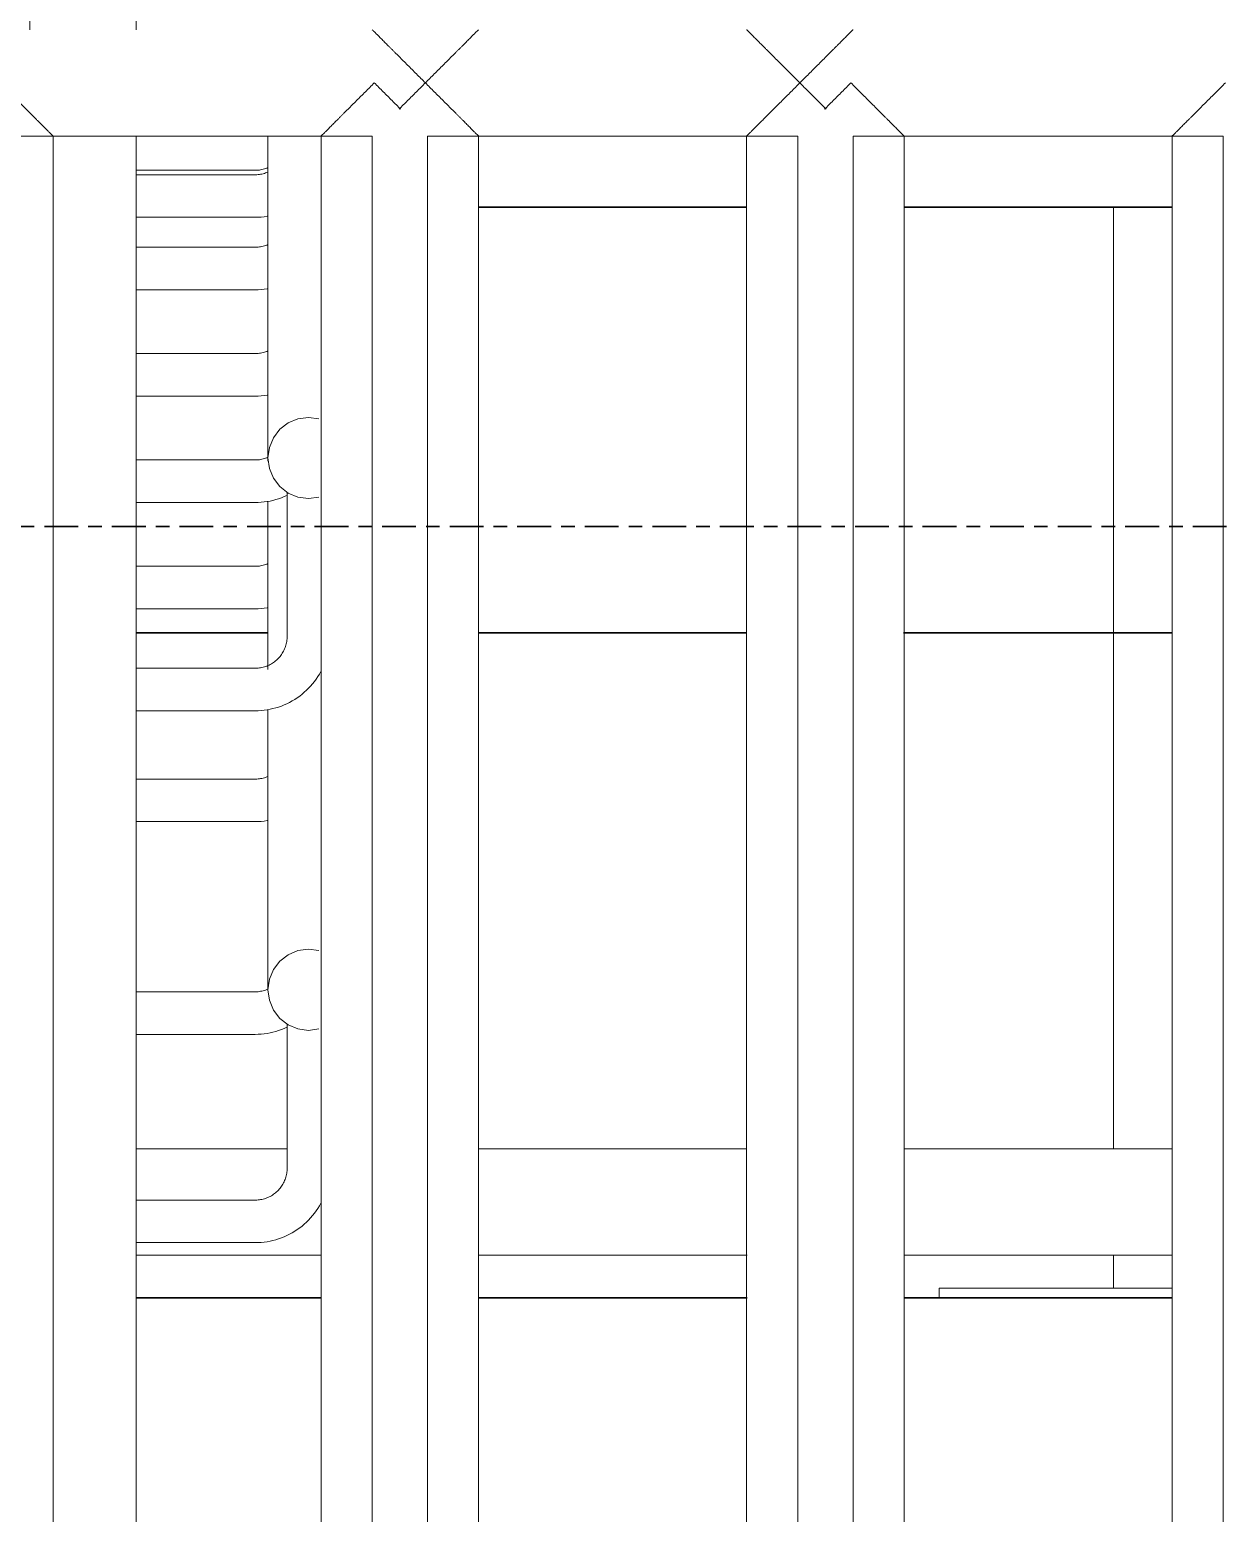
# Model space of a CAD drawing. Header units: millimetres. Extents: x -153298 to 620751, y -313239 to 250031.
# Drawn here: x 78106 to 78667, y -226059 to -225362 of the extents above; entities that cross this region are included whole.
import ezdxf

# ---------------------------------------------------------------- set-up
doc = ezdxf.new("R2010")
doc.units = ezdxf.units.MM
doc.linetypes.add('Centre', pattern=[31.75, 6.35, -4.7625, 15.875, -4.7625])
doc.layers.add('000 - EXISTING_CANOPY_MAIN_COLOR_1', color=7, linetype='Continuous')
for name, color, linetype, lineweight in [('A-FLOR-E', 7, 'Continuous', 35), ('A-FLOR-HRAL', 7, 'Continuous', 25), ('A-FLOR-LEVL', 7, 'Continuous', 35), ('A-FLOR-LEVL-E', 7, 'Continuous', 35), ('A-GENM', 7, 'Continuous', 9), ('A-WALL-PATT', 7, 'Continuous', 35), ('WALL-E', 7, 'Continuous', 35)]:
    doc.layers.add(name, color=color, linetype=linetype, lineweight=lineweight)

# ---------------------------------------------------------------- blocks, each defined once
blk = doc.blocks.new('Ramp - Ramp-6647670-2150-01 ENTRANCE 1 ELEVATION 4')
at = {"layer": '000 - EXISTING_CANOPY_MAIN_COLOR_1', "color": 7}
for p, q in [((10890.19, 101937.4), (10803.05, 101937.4)), ((10890.19, 101937.4), (10803.05, 101937.4)), ((10803.05, 101937.4), (10890.19, 101937.4)), ((11090.19, 101937.4), (10964.02, 101937.4)), ((11090.19, 101937.4), (10964.02, 101937.4)), ((10964.02, 101937.4), (11090.19, 101937.4)), ((11290.19, 101937.4), (11164.02, 101937.4)), ((11180.5, 101937.4), (11164.02, 101937.4)), ((11164.02, 101937.4), (11290.19, 101937.4))]:
    blk.add_line(p, q, dxfattribs=at)
blk = doc.blocks.new('Railing - RL7_Baluster Post-V148-2150-01 ENTRANCE 1 ELEVATION 4')
at = {"layer": '000 - EXISTING_CANOPY_MAIN_COLOR_1', "color": 7, "lineweight": 9}
for p, q in [((10753.05, 102675), (10753.05, 102533.5)), ((10753.05, 102533.5), (10753.05, 102675)), ((10803.05, 102533.5), (10803.05, 102675)), ((10803.05, 102533.5), (10803.05, 102675)), ((10803.05, 101937.4), (10803.05, 102483.5)), ((10803.05, 101937.4), (10803.05, 102483.5)), ((10859.05, 102467.4), (10803.05, 102467.4)), ((10803.05, 102457.4), (10803.05, 102466.06)), ((10803.05, 102466.06), (10803.05, 102457.4)), ((10803.05, 102457.4), (10803.05, 102454.82)), ((10803.05, 102454.82), (10803.05, 102457.4)), ((10803.05, 102454.38), (10803.05, 102448.74)), ((10803.05, 102448.74), (10803.05, 102454.38))]:
    blk.add_line(p, q, dxfattribs=at)
at = {"layer": '000 - EXISTING_CANOPY_MAIN_COLOR_1', "color": 7, "lineweight": 9, "flags": 128}
blk.add_lwpolyline([(10865.04, 102468.65), (10864.48, 102468.42), (10863.92, 102468.22), (10863.35, 102468.03), (10862.77, 102467.87), (10862.19, 102467.74), (10861.6, 102467.62), (10861, 102467.53), (10860.41, 102467.47), (10859.81, 102467.42), (10859.21, 102467.4), (10859.05, 102467.4)], dxfattribs=at)
blk = doc.blocks.new('Railing - RL7_Baluster Post-V149-2150-01 ENTRANCE 1 ELEVATION 4')
at = {"layer": '000 - EXISTING_CANOPY_MAIN_COLOR_1', "color": 7, "lineweight": 9}
for p, q in [((10753.05, 102675), (10753.05, 102533.5)), ((10753.05, 102533.5), (10753.05, 102675)), ((10803.05, 102533.5), (10803.05, 102675)), ((10803.05, 102533.5), (10803.05, 102675)), ((10803.05, 101849.17), (10803.05, 102483.5)), ((10803.05, 101853.33), (10803.05, 102483.5)), ((10859.05, 102381.25), (10803.05, 102381.25)), ((10803.05, 102376.25), (10803.05, 102379.91)), ((10803.05, 102379.91), (10803.05, 102376.25)), ((10803.05, 102371.25), (10803.05, 102376.21)), ((10803.05, 102376.21), (10803.05, 102371.25)), ((10803.05, 102371.25), (10803.05, 102362.59)), ((10803.05, 102362.59), (10803.05, 102371.25)), ((10803.05, 102361.25), (10859.05, 102361.25))]:
    blk.add_line(p, q, dxfattribs=at)
at = {"layer": '000 - EXISTING_CANOPY_MAIN_COLOR_1', "color": 7, "lineweight": 9, "flags": 128}
for points in [[(10865.04, 102382.5), (10864.48, 102382.27), (10863.92, 102382.06), (10863.35, 102381.88), (10862.77, 102381.72), (10862.19, 102381.58), (10861.6, 102381.47), (10861, 102381.38), (10860.41, 102381.31), (10859.81, 102381.27), (10859.21, 102381.25), (10859.05, 102381.25)], [(10859.05, 102361.25), (10860.45, 102361.28), (10861.85, 102361.36), (10863.24, 102361.5), (10864.62, 102361.7)]]:
    blk.add_lwpolyline(points, dxfattribs=at)
blk = doc.blocks.new('Railing - RL7_Baluster Post-V150-2150-01 ENTRANCE 1 ELEVATION 4')
at = {"layer": '000 - EXISTING_CANOPY_MAIN_COLOR_1', "color": 7, "lineweight": 9}
for p, q in [((10753.05, 102675), (10753.05, 102533.5)), ((10753.05, 102533.5), (10753.05, 102675)), ((10803.05, 102533.5), (10803.05, 102675)), ((10803.05, 102533.5), (10803.05, 102675)), ((10803.05, 101756), (10803.05, 102483.5)), ((10803.05, 101756), (10803.05, 102483.5)), ((10859.05, 102281.25), (10803.05, 102281.25)), ((10803.05, 102271.25), (10803.05, 102279.91)), ((10803.05, 102279.91), (10803.05, 102271.25)), ((10803.05, 102271.25), (10803.05, 102262.59)), ((10803.05, 102262.59), (10803.05, 102271.25)), ((10803.05, 102261.25), (10859.05, 102261.25))]:
    blk.add_line(p, q, dxfattribs=at)
at = {"layer": '000 - EXISTING_CANOPY_MAIN_COLOR_1', "color": 7, "lineweight": 9, "flags": 128}
for points in [[(10865.04, 102282.5), (10864.48, 102282.27), (10863.92, 102282.06), (10863.35, 102281.88), (10862.77, 102281.72), (10862.19, 102281.58), (10861.6, 102281.47), (10861, 102281.38), (10860.41, 102281.31), (10859.81, 102281.27), (10859.21, 102281.25), (10859.05, 102281.25)], [(10859.05, 102261.25), (10860.45, 102261.28), (10861.85, 102261.36), (10863.24, 102261.5), (10864.62, 102261.7)]]:
    blk.add_lwpolyline(points, dxfattribs=at)
blk = doc.blocks.new('Railing - RL7_Baluster Post-V151-2150-01 ENTRANCE 1 ELEVATION 4')
at = {"layer": '000 - EXISTING_CANOPY_MAIN_COLOR_1', "color": 7, "lineweight": 9}
for p, q in [((10753.05, 102675), (10753.05, 102533.5)), ((10753.05, 102533.5), (10753.05, 102675)), ((10803.05, 102533.5), (10803.05, 102675)), ((10803.05, 102533.5), (10803.05, 102675)), ((10803.05, 101756), (10803.05, 102483.5)), ((10803.05, 101756), (10803.05, 102483.5)), ((10859.05, 102431.25), (10803.05, 102431.25)), ((10803.05, 102421.25), (10803.05, 102429.91)), ((10803.05, 102429.91), (10803.05, 102421.25)), ((10803.05, 102421.25), (10803.05, 102412.59)), ((10803.05, 102412.59), (10803.05, 102421.25)), ((10803.05, 102411.25), (10859.05, 102411.25)), ((10859.05, 102181.25), (10803.05, 102181.25)), ((10803.05, 102171.25), (10803.05, 102179.91)), ((10803.05, 102179.91), (10803.05, 102171.25)), ((10803.05, 102171.25), (10803.05, 102162.59)), ((10803.05, 102162.59), (10803.05, 102171.25)), ((10803.05, 102161.25), (10859.05, 102161.25))]:
    blk.add_line(p, q, dxfattribs=at)
at = {"layer": '000 - EXISTING_CANOPY_MAIN_COLOR_1', "color": 7, "lineweight": 9, "flags": 128}
for points in [[(10865.04, 102432.5), (10864.48, 102432.27), (10863.92, 102432.06), (10863.35, 102431.88), (10862.77, 102431.72), (10862.19, 102431.58), (10861.6, 102431.47), (10861, 102431.38), (10860.41, 102431.31), (10859.81, 102431.27), (10859.21, 102431.25), (10859.05, 102431.25)], [(10859.05, 102411.25), (10860.45, 102411.28), (10861.85, 102411.36), (10863.24, 102411.5), (10864.62, 102411.7)], [(10865.04, 102182.5), (10864.48, 102182.27), (10863.92, 102182.06), (10863.35, 102181.88), (10862.77, 102181.72), (10862.19, 102181.58), (10861.6, 102181.47), (10861, 102181.38), (10860.41, 102181.31), (10859.81, 102181.27), (10859.21, 102181.25), (10859.05, 102181.25)], [(10859.05, 102161.25), (10860.45, 102161.28), (10861.85, 102161.36), (10863.24, 102161.5), (10864.62, 102161.7)]]:
    blk.add_lwpolyline(points, dxfattribs=at)
blk = doc.blocks.new('Railing - RL7_Baluster Post-V152-2150-01 ENTRANCE 1 ELEVATION 4')
at = {"layer": '000 - EXISTING_CANOPY_MAIN_COLOR_1', "color": 7, "lineweight": 9}
for p, q in [((10753.05, 102601.25), (10753.05, 102533.5)), ((10753.05, 102533.5), (10753.05, 102601.25)), ((10803.05, 102533.5), (10803.05, 102601.25)), ((10803.05, 102533.5), (10803.05, 102601.25)), ((10803.05, 101756), (10803.05, 102483.5)), ((10803.05, 101756), (10803.05, 102483.5)), ((10859.05, 102331.25), (10803.05, 102331.25)), ((10803.05, 102321.25), (10803.05, 102329.91)), ((10803.05, 102329.91), (10803.05, 102321.25)), ((10803.05, 102321.25), (10803.05, 102312.59)), ((10803.05, 102312.59), (10803.05, 102321.25)), ((10803.05, 102311.25), (10859.05, 102311.25)), ((10859.05, 102081.25), (10803.05, 102081.25)), ((10803.05, 102071.25), (10803.05, 102079.91)), ((10803.05, 102079.91), (10803.05, 102071.25)), ((10803.05, 102071.25), (10803.05, 102064.18)), ((10803.05, 102064.18), (10803.05, 102071.25)), ((10803.05, 102061.25), (10859.05, 102061.25))]:
    blk.add_line(p, q, dxfattribs=at)
at = {"layer": '000 - EXISTING_CANOPY_MAIN_COLOR_1', "color": 7, "lineweight": 9, "flags": 128}
for points in [[(10865.04, 102332.5), (10864.48, 102332.27), (10863.92, 102332.06), (10863.35, 102331.88), (10862.77, 102331.72), (10862.19, 102331.58), (10861.6, 102331.47), (10861, 102331.38), (10860.41, 102331.31), (10859.81, 102331.27), (10859.21, 102331.25), (10859.05, 102331.25)], [(10859.05, 102311.25), (10860.45, 102311.28), (10861.85, 102311.36), (10863.24, 102311.5), (10864.62, 102311.7), (10866, 102311.95), (10867.37, 102312.25), (10868.72, 102312.61), (10870.06, 102313.03), (10871.38, 102313.49), (10872.68, 102314.01), (10873.96, 102314.58)], [(10865.04, 102082.5), (10864.48, 102082.27), (10863.92, 102082.06), (10863.35, 102081.88), (10862.77, 102081.72), (10862.19, 102081.58), (10861.6, 102081.47), (10861, 102081.38), (10860.41, 102081.31), (10859.81, 102081.27), (10859.21, 102081.25), (10859.05, 102081.25)], [(10859.05, 102061.25), (10860.45, 102061.28), (10861.85, 102061.36), (10863.24, 102061.5), (10864.62, 102061.7), (10866, 102061.95), (10867.37, 102062.25), (10868.72, 102062.61), (10870.06, 102063.03), (10871.38, 102063.49), (10872.68, 102064.01), (10873.96, 102064.58)]]:
    blk.add_lwpolyline(points, dxfattribs=at)
blk = doc.blocks.new('Railing - RL7_Baluster Post-V156-2150-01 ENTRANCE 1 ELEVATION 4')
at = {"layer": '000 - EXISTING_CANOPY_MAIN_COLOR_1', "color": 7, "lineweight": 9}
for p, q in [((10753.05, 102675), (10753.05, 102533.5)), ((10753.05, 102533.5), (10753.05, 102675)), ((10803.05, 102533.5), (10803.05, 102675)), ((10803.05, 102533.5), (10803.05, 102675)), ((10803.05, 101937.4), (10803.05, 102483.5)), ((10803.05, 101937.4), (10803.05, 102483.5)), ((10803.05, 102457.4), (10803.05, 102466.06)), ((10803.05, 102466.06), (10803.05, 102457.4)), ((10803.05, 102457.4), (10803.05, 102454.82)), ((10803.05, 102454.82), (10803.05, 102457.4)), ((10803.05, 102454.38), (10803.05, 102448.74)), ((10803.05, 102448.74), (10803.05, 102454.38))]:
    blk.add_line(p, q, dxfattribs=at)
at = {"layer": '000 - EXISTING_CANOPY_MAIN_COLOR_1', "color": 7, "lineweight": 9, "flags": 128}
blk.add_lwpolyline([(10865.04, 102468.65), (10864.48, 102468.42), (10863.92, 102468.22), (10863.35, 102468.03), (10862.77, 102467.87), (10862.19, 102467.74), (10861.6, 102467.62), (10861, 102467.53), (10860.41, 102467.47), (10859.81, 102467.42), (10859.21, 102467.4), (10859.05, 102467.4)], dxfattribs=at)
blk = doc.blocks.new('Railing - RL7_Baluster Post-17914660-2150-01 ENTRANCE 1 ELEVATION 4')
at = {"layer": 'A-FLOR-HRAL', "color": 7, "lineweight": 9}
for p, q in [((10753.05, 102675), (10753.05, 102533.5)), ((10753.05, 102533.5), (10753.05, 102675)), ((10803.05, 102533.5), (10803.05, 102675)), ((10803.05, 102533.5), (10803.05, 102675)), ((10803.05, 101933.24), (10803.05, 102483.5)), ((10803.05, 101937.4), (10803.05, 102483.5)), ((10859.05, 102465.32), (10803.05, 102465.32)), ((10803.05, 102455.32), (10803.05, 102463.98)), ((10803.05, 102463.98), (10803.05, 102455.32)), ((10803.05, 102454.38), (10803.05, 102446.66)), ((10803.05, 102446.66), (10803.05, 102454.38)), ((10803.05, 102445.32), (10859.05, 102445.32))]:
    blk.add_line(p, q, dxfattribs=at)
at = {"layer": 'A-FLOR-HRAL', "color": 7, "lineweight": 9, "flags": 128}
for points in [[(10865.04, 102466.57), (10864.48, 102466.34), (10863.92, 102466.13), (10863.35, 102465.95), (10862.77, 102465.79), (10862.19, 102465.65), (10861.6, 102465.54), (10861, 102465.45), (10860.41, 102465.38), (10859.81, 102465.34), (10859.21, 102465.32), (10859.05, 102465.32)], [(10859.05, 102445.32), (10860.45, 102445.35), (10861.85, 102445.43), (10863.24, 102445.57), (10864.62, 102445.77)]]:
    blk.add_lwpolyline(points, dxfattribs=at)
blk = doc.blocks.new('Railing - RL7_Baluster Post-V158-2150-01 ENTRANCE 1 ELEVATION 4')
at = {"layer": '000 - EXISTING_CANOPY_MAIN_COLOR_1', "color": 7, "lineweight": 9}
for p, q in [((10803.05, 101756), (10803.05, 102483.5)), ((10803.05, 101756), (10803.05, 102483.5)), ((10874.05, 102316.06), (10874.05, 102248.33)), ((10859.05, 102233.33), (10803.05, 102233.33)), ((10803.05, 102223.33), (10803.05, 102231.99)), ((10803.05, 102231.99), (10803.05, 102223.33)), ((10803.05, 102223.33), (10803.05, 102220.75)), ((10803.05, 102220.75), (10803.05, 102223.33)), ((10803.05, 102219.82), (10803.05, 102214.67)), ((10803.05, 102214.67), (10803.05, 102219.82)), ((10803.05, 102213.33), (10859.05, 102213.33)), ((10874.05, 102066.06), (10874.05, 101998.33)), ((10859.05, 101983.33), (10803.05, 101983.33)), ((10803.05, 101973.33), (10803.05, 101981.99)), ((10803.05, 101981.99), (10803.05, 101973.33)), ((10803.05, 101973.33), (10803.05, 101964.67)), ((10803.05, 101964.67), (10803.05, 101973.33)), ((10803.05, 101963.33), (10859.05, 101963.33))]:
    blk.add_line(p, q, dxfattribs=at)
at = {"layer": '000 - EXISTING_CANOPY_MAIN_COLOR_1', "color": 7, "lineweight": 9, "flags": 128}
for points in [[(10874.05, 102248.33), (10874.04, 102247.73), (10874, 102247.13), (10873.94, 102246.54), (10873.86, 102245.94), (10873.75, 102245.35), (10873.62, 102244.77), (10873.46, 102244.19), (10873.29, 102243.61), (10873.09, 102243.05), (10872.86, 102242.49), (10872.62, 102241.94), (10872.35, 102241.41), (10872.07, 102240.88), (10871.76, 102240.37), (10871.43, 102239.86), (10871.08, 102239.38), (10870.71, 102238.9), (10870.33, 102238.44), (10869.92, 102238), (10869.5, 102237.57), (10869.06, 102237.16), (10868.61, 102236.77), (10868.14, 102236.4), (10867.65, 102236.05), (10867.15, 102235.71), (10866.64, 102235.4), (10866.12, 102235.1), (10865.58, 102234.83), (10865.04, 102234.58), (10864.48, 102234.35), (10863.92, 102234.15), (10863.35, 102233.96), (10862.77, 102233.8), (10862.19, 102233.67), (10861.6, 102233.55), (10861, 102233.46), (10860.41, 102233.4), (10859.81, 102233.35), (10859.21, 102233.33), (10859.05, 102233.33)], [(10859.05, 102213.33), (10860.45, 102213.36), (10861.85, 102213.45), (10863.24, 102213.59), (10864.62, 102213.78), (10866, 102214.03), (10867.37, 102214.34), (10868.72, 102214.7), (10870.06, 102215.11), (10871.38, 102215.58), (10872.68, 102216.1), (10873.96, 102216.67), (10875.21, 102217.29), (10876.44, 102217.96), (10877.64, 102218.68), (10878.81, 102219.45), (10879.95, 102220.26), (10881.06, 102221.12), (10882.13, 102222.02), (10883.16, 102222.96), (10884.16, 102223.95), (10885.11, 102224.97), (10886.02, 102226.03), (10886.89, 102227.13), (10887.72, 102228.26), (10888.5, 102229.42), (10889.23, 102230.62), (10889.92, 102231.84)], [(10874.05, 101998.33), (10874.04, 101997.73), (10874, 101997.13), (10873.94, 101996.54), (10873.86, 101995.94), (10873.75, 101995.35), (10873.62, 101994.77), (10873.46, 101994.19), (10873.29, 101993.61), (10873.09, 101993.05), (10872.86, 101992.49), (10872.62, 101991.94), (10872.35, 101991.41), (10872.07, 101990.88), (10871.76, 101990.37), (10871.43, 101989.86), (10871.08, 101989.38), (10870.71, 101988.9), (10870.33, 101988.44), (10869.92, 101988), (10869.5, 101987.57), (10869.06, 101987.16), (10868.61, 101986.77), (10868.14, 101986.4), (10867.65, 101986.05), (10867.15, 101985.71), (10866.64, 101985.4), (10866.12, 101985.1), (10865.58, 101984.83), (10865.04, 101984.58), (10864.48, 101984.35), (10863.92, 101984.15), (10863.35, 101983.96), (10862.77, 101983.8), (10862.19, 101983.67), (10861.6, 101983.55), (10861, 101983.46), (10860.41, 101983.4), (10859.81, 101983.35), (10859.21, 101983.33), (10859.05, 101983.33)], [(10859.05, 101963.33), (10860.45, 101963.36), (10861.85, 101963.45), (10863.24, 101963.59), (10864.62, 101963.78), (10866, 101964.03), (10867.37, 101964.34), (10868.72, 101964.7), (10870.06, 101965.11), (10871.38, 101965.58), (10872.68, 101966.1), (10873.96, 101966.67), (10875.21, 101967.29), (10876.44, 101967.96), (10877.64, 101968.68), (10878.81, 101969.45), (10879.95, 101970.26), (10881.06, 101971.12), (10882.13, 101972.02), (10883.16, 101972.96), (10884.16, 101973.95), (10885.11, 101974.97), (10886.02, 101976.03), (10886.89, 101977.13), (10887.72, 101978.26), (10888.5, 101979.42), (10889.23, 101980.62), (10889.92, 101981.84)]]:
    blk.add_lwpolyline(points, dxfattribs=at)
blk = doc.blocks.new('Railing - Railing-6648742-2150-01 ENTRANCE 1 ELEVATION 4')
at = {"layer": 'A-FLOR-HRAL', "color": 7, "lineweight": 9}
for p, q in [((10865.05, 102483.62), (10865.05, 102332.18)), ((10865.05, 102483.62), (10865.05, 102430.61)), ((10865.05, 102411.88), (10865.05, 102330.61)), ((10865.7, 102337.12), (10865.05, 102332.18)), ((10865.05, 102311.88), (10865.05, 102232.7)), ((10865.05, 102213.96), (10865.05, 102082.18)), ((10803.05, 101957.4), (10803.05, 102007.4)), ((10803.05, 102007.4), (10803.05, 101756)), ((10803.05, 101957.4), (10803.05, 102007.4)), ((10803.05, 102007.4), (10874.05, 102007.4)), ((10874.05, 102007.4), (10803.05, 102007.4)), ((10964.02, 102007.4), (11090.02, 102007.4)), ((11090.02, 102007.4), (10964.02, 102007.4)), ((11164.02, 102007.4), (11290.02, 102007.4)), ((11290.02, 102007.4), (11164.02, 102007.4)), ((10803.05, 101756), (10803.05, 101957.4)), ((10803.05, 101957.4), (10890.21, 101957.4)), ((10803.05, 101957.4), (10890.21, 101957.4)), ((10964.02, 101957.4), (11090.21, 101957.4)), ((10964.02, 101957.4), (11090.21, 101957.4)), ((11164.02, 101957.4), (11290.21, 101957.4)), ((11164.02, 101957.4), (11290.21, 101957.4))]:
    blk.add_line(p, q, dxfattribs=at)
at = {"layer": 'A-FLOR-HRAL', "color": 7, "lineweight": 9, "flags": 128}
for points in [[(10888.97, 102350.6), (10884.05, 102351.25), (10879.13, 102350.6), (10874.55, 102348.7), (10870.61, 102345.67), (10867.59, 102341.72), (10865.7, 102337.12)], [(10865.05, 102332.18), (10865.7, 102327.25), (10867.59, 102322.65), (10870.61, 102318.7), (10874.55, 102315.67), (10879.13, 102313.77), (10884.05, 102313.12), (10888.97, 102313.77)], [(10888.97, 102100.6), (10884.05, 102101.25), (10879.13, 102100.6), (10874.55, 102098.7), (10870.61, 102095.67), (10867.59, 102091.72), (10865.7, 102087.12), (10865.05, 102082.18)], [(10865.05, 102082.18), (10865.7, 102077.25), (10867.59, 102072.65), (10870.61, 102068.7), (10874.55, 102065.67), (10879.13, 102063.77), (10884.05, 102063.12), (10888.97, 102063.77)]]:
    blk.add_lwpolyline(points, dxfattribs=at)
at = {"color": 7}
for name in ['Railing - RL7_Baluster Post-V148-2150-01 ENTRANCE 1 ELEVATION 4', 'Railing - RL7_Baluster Post-V156-2150-01 ENTRANCE 1 ELEVATION 4', 'Railing - RL7_Baluster Post-17914660-2150-01 ENTRANCE 1 ELEVATION 4', 'Railing - RL7_Baluster Post-V149-2150-01 ENTRANCE 1 ELEVATION 4', 'Railing - RL7_Baluster Post-V150-2150-01 ENTRANCE 1 ELEVATION 4', 'Railing - RL7_Baluster Post-V151-2150-01 ENTRANCE 1 ELEVATION 4', 'Railing - RL7_Baluster Post-V152-2150-01 ENTRANCE 1 ELEVATION 4', 'Railing - RL7_Baluster Post-V158-2150-01 ENTRANCE 1 ELEVATION 4']:
    blk.add_blockref(name, (0, 0), dxfattribs=at)
blk = doc.blocks.new('Top Rail Type - Top Rail_Internal_-6648773-2150-01 ENTRANCE 1 ELEVATION 4')
at = {"layer": 'A-FLOR-HRAL', "color": 7, "lineweight": 9}
for p, q in [((10753.05, 102675), (10753.05, 102533.5)), ((10803.05, 102675), (10803.05, 102533.5)), ((10753.05, 102551.25), (10753.05, 102533.5)), ((10803.05, 102533.5), (10803.05, 102551.25))]:
    blk.add_line(p, q, dxfattribs=at)
blk = doc.blocks.new('DPA_GM_Tactile Tile Line Base - Decision Tactile-V191-2150-01 ENTRANCE 1 ELEVATION 4')
at = {"layer": 'A-GENM', "color": 7}
for p, q in [((11180.5, 101942), (11290.2, 101942)), ((11290.2, 101942), (11180.5, 101942)), ((11180.5, 101942), (11180.5, 101937.4)), ((11180.5, 101937.4), (11180.5, 101942))]:
    blk.add_line(p, q, dxfattribs=at)
blk = doc.blocks.new('Railing - 2800 _L_-V328-2150-01 ENTRANCE 1 ELEVATION 4')
at = {"layer": '000 - EXISTING_CANOPY_MAIN_COLOR_1', "color": 7, "lineweight": 9}
for p, q in [((10764.02, 102483.5), (10914.02, 102483.5)), ((10764.02, 101756), (10764.02, 102483.5)), ((10914.02, 102483.5), (10914.02, 101756)), ((10964.02, 102483.5), (11114.02, 102483.5)), ((10964.02, 101756), (10964.02, 102483.5)), ((11114.02, 102483.5), (11114.02, 101756)), ((11164.02, 102483.5), (11314.02, 102483.5)), ((11164.02, 101756), (11164.02, 102483.5)), ((11314.02, 102483.5), (11314.02, 101756))]:
    blk.add_line(p, q, dxfattribs=at)
for points, knots in [([(10939.02, 102508.5), (10937.61, 102509.9), (10934.81, 102512.72), (10931.35, 102516.17), (10928.64, 102518.88), (10926.66, 102520.86), (10925.05, 102522.47), (10923.8, 102523.72), (10922.88, 102524.64), (10921.99, 102525.53), (10921.12, 102526.4), (10920.27, 102527.24), (10919.47, 102528.05), (10918.7, 102528.83), (10917.96, 102529.56), (10917.27, 102530.24), (10916.64, 102530.88), (10916.07, 102531.46), (10915.36, 102532.16), (10914.66, 102532.85), (10914.17, 102533.38), (10914.03, 102533.5), (10914.02, 102533.5)], [0, 0, 0, 0, 0.125, 0.25, 0.3125, 0.375, 0.4375, 0.46875, 0.5, 0.53125, 0.5625, 0.59375, 0.625, 0.65625, 0.6875, 0.71875, 0.75, 0.78125, 0.8125, 0.875, 0.9375, 1, 1, 1, 1]), ([(10964.02, 102533.5), (10964.01, 102533.5), (10963.88, 102533.38), (10963.38, 102532.85), (10962.68, 102532.16), (10961.97, 102531.46), (10961.4, 102530.88), (10960.77, 102530.24), (10960.08, 102529.56), (10959.34, 102528.83), (10958.57, 102528.05), (10957.77, 102527.24), (10956.93, 102526.4), (10956.05, 102525.53), (10955.16, 102524.64), (10954.25, 102523.72), (10952.99, 102522.47), (10951.38, 102520.86), (10949.4, 102518.88), (10946.69, 102516.17), (10943.23, 102512.72), (10940.43, 102509.9), (10939.02, 102508.5)], [0, 0, 0, 0, 0.0625, 0.125, 0.1875, 0.21875, 0.25, 0.28125, 0.3125, 0.34375, 0.375, 0.40625, 0.4375, 0.46875, 0.5, 0.53125, 0.5625, 0.625, 0.6875, 0.75, 0.875, 1, 1, 1, 1]), ([(10739.02, 102508.5), (10740.43, 102507.1), (10743.23, 102504.28), (10746.69, 102500.83), (10749.4, 102498.12), (10751.38, 102496.14), (10752.99, 102494.53), (10754.25, 102493.28), (10755.16, 102492.36), (10756.05, 102491.47), (10756.93, 102490.6), (10757.77, 102489.76), (10758.57, 102488.95), (10759.34, 102488.17), (10760.08, 102487.44), (10760.77, 102486.76), (10761.4, 102486.12), (10761.97, 102485.54), (10762.68, 102484.84), (10763.38, 102484.15), (10763.88, 102483.62), (10764.01, 102483.5), (10764.02, 102483.5)], [0, 0, 0, 0, 0.125, 0.25, 0.3125, 0.375, 0.4375, 0.46875, 0.5, 0.53125, 0.5625, 0.59375, 0.625, 0.65625, 0.6875, 0.71875, 0.75, 0.78125, 0.8125, 0.875, 0.9375, 1, 1, 1, 1]), ([(10926.67, 102496.15), (10927.32, 102496.8), (10928.64, 102498.12), (10931.35, 102500.83), (10934.81, 102504.28), (10937.61, 102507.1), (10939.02, 102508.5)], [0.625, 0.625, 0.625, 0.625, 0.6875, 0.75, 0.875, 1, 1, 1, 1]), ([(10939.02, 102508.5), (10940.43, 102507.1), (10943.23, 102504.28), (10946.69, 102500.83), (10949.4, 102498.12), (10951.38, 102496.14), (10952.99, 102494.53), (10954.25, 102493.28), (10955.16, 102492.36), (10956.05, 102491.47), (10956.93, 102490.6), (10957.77, 102489.76), (10958.57, 102488.95), (10959.34, 102488.17), (10960.08, 102487.44), (10960.77, 102486.76), (10961.4, 102486.12), (10961.97, 102485.54), (10962.68, 102484.84), (10963.38, 102484.15), (10963.88, 102483.62), (10964.01, 102483.5), (10964.02, 102483.5)], [0, 0, 0, 0, 0.125, 0.25, 0.3125, 0.375, 0.4375, 0.46875, 0.5, 0.53125, 0.5625, 0.59375, 0.625, 0.65625, 0.6875, 0.71875, 0.75, 0.78125, 0.8125, 0.875, 0.9375, 1, 1, 1, 1]), ([(11126.67, 102496.15), (11127.32, 102496.8), (11128.64, 102498.12), (11131.35, 102500.83), (11134.81, 102504.28), (11137.61, 102507.1), (11139.02, 102508.5)], [0.625, 0.625, 0.625, 0.625, 0.6875, 0.75, 0.875, 1, 1, 1, 1]), ([(11139.02, 102508.5), (11140.43, 102507.1), (11143.23, 102504.28), (11146.69, 102500.83), (11149.4, 102498.12), (11151.38, 102496.14), (11152.99, 102494.53), (11154.25, 102493.28), (11155.16, 102492.36), (11156.05, 102491.47), (11156.93, 102490.6), (11157.77, 102489.76), (11158.57, 102488.95), (11159.34, 102488.17), (11160.08, 102487.44), (11160.77, 102486.76), (11161.4, 102486.12), (11161.97, 102485.54), (11162.68, 102484.84), (11163.38, 102484.15), (11163.88, 102483.62), (11164.01, 102483.5), (11164.02, 102483.5)], [0, 0, 0, 0, 0.125, 0.25, 0.3125, 0.375, 0.4375, 0.46875, 0.5, 0.53125, 0.5625, 0.59375, 0.625, 0.65625, 0.6875, 0.71875, 0.75, 0.78125, 0.8125, 0.875, 0.9375, 1, 1, 1, 1])]:
    blk.add_open_spline(points, degree=3, knots=knots, dxfattribs=at)
blk = doc.blocks.new('Railing - 2800 _L_-V329-2150-01 ENTRANCE 1 ELEVATION 4')
at = {"layer": '000 - EXISTING_CANOPY_MAIN_COLOR_1', "color": 7, "lineweight": 9}
for p, q in [((10740.02, 102483.5), (10890.02, 102483.5)), ((10890.02, 102483.5), (10890.02, 101756)), ((10940.02, 102483.5), (11090.02, 102483.5)), ((10940.02, 101756), (10940.02, 102483.5)), ((11090.02, 102483.5), (11090.02, 101756)), ((11140.02, 102483.5), (11290.02, 102483.5)), ((11140.02, 101756), (11140.02, 102483.5)), ((11290.02, 102483.5), (11290.02, 101756))]:
    blk.add_line(p, q, dxfattribs=at)
for points, knots in [([(11115.02, 102508.5), (11113.61, 102509.9), (11110.81, 102512.72), (11107.35, 102516.17), (11104.64, 102518.88), (11102.66, 102520.86), (11101.05, 102522.47), (11099.8, 102523.72), (11098.88, 102524.64), (11097.99, 102525.53), (11097.12, 102526.4), (11096.27, 102527.24), (11095.47, 102528.05), (11094.7, 102528.83), (11093.96, 102529.56), (11093.27, 102530.24), (11092.64, 102530.88), (11092.07, 102531.46), (11091.36, 102532.16), (11090.66, 102532.85), (11090.17, 102533.38), (11090.03, 102533.5), (11090.02, 102533.5)], [0, 0, 0, 0, 0.125, 0.25, 0.3125, 0.375, 0.4375, 0.46875, 0.5, 0.53125, 0.5625, 0.59375, 0.625, 0.65625, 0.6875, 0.71875, 0.75, 0.78125, 0.8125, 0.875, 0.9375, 1, 1, 1, 1]), ([(11140.02, 102533.5), (11140.01, 102533.5), (11139.88, 102533.38), (11139.38, 102532.85), (11138.68, 102532.16), (11137.97, 102531.46), (11137.4, 102530.88), (11136.77, 102530.24), (11136.08, 102529.56), (11135.34, 102528.83), (11134.57, 102528.05), (11133.77, 102527.24), (11132.93, 102526.4), (11132.05, 102525.53), (11131.16, 102524.64), (11130.25, 102523.72), (11128.99, 102522.47), (11127.38, 102520.86), (11125.4, 102518.88), (11122.69, 102516.17), (11119.23, 102512.72), (11116.43, 102509.9), (11115.02, 102508.5)], [0, 0, 0, 0, 0.0625, 0.125, 0.1875, 0.21875, 0.25, 0.28125, 0.3125, 0.34375, 0.375, 0.40625, 0.4375, 0.46875, 0.5, 0.53125, 0.5625, 0.625, 0.6875, 0.75, 0.875, 1, 1, 1, 1]), ([(10890.02, 102483.5), (10890.03, 102483.5), (10890.17, 102483.62), (10890.66, 102484.15), (10891.36, 102484.84), (10892.07, 102485.54), (10892.64, 102486.12), (10893.27, 102486.76), (10893.96, 102487.44), (10894.7, 102488.17), (10895.47, 102488.95), (10896.27, 102489.76), (10897.12, 102490.6), (10897.99, 102491.47), (10898.88, 102492.36), (10899.8, 102493.28), (10901.05, 102494.53), (10902.66, 102496.14), (10904.64, 102498.12), (10907.35, 102500.83), (10910.81, 102504.28), (10913.61, 102507.1), (10915.02, 102508.5)], [0, 0, 0, 0, 0.0625, 0.125, 0.1875, 0.21875, 0.25, 0.28125, 0.3125, 0.34375, 0.375, 0.40625, 0.4375, 0.46875, 0.5, 0.53125, 0.5625, 0.625, 0.6875, 0.75, 0.875, 1, 1, 1, 1]), ([(10915.02, 102508.5), (10916.43, 102507.1), (10919.23, 102504.28), (10922.69, 102500.83), (10925.4, 102498.12), (10926.72, 102496.8), (10927.37, 102496.15)], [0, 0, 0, 0, 0.125, 0.25, 0.3125, 0.375, 0.375, 0.375, 0.375]), ([(11090.02, 102483.5), (11090.03, 102483.5), (11090.17, 102483.62), (11090.66, 102484.15), (11091.36, 102484.84), (11092.07, 102485.54), (11092.64, 102486.12), (11093.27, 102486.76), (11093.96, 102487.44), (11094.7, 102488.17), (11095.47, 102488.95), (11096.27, 102489.76), (11097.12, 102490.6), (11097.99, 102491.47), (11098.88, 102492.36), (11099.8, 102493.28), (11101.05, 102494.53), (11102.66, 102496.14), (11104.64, 102498.12), (11107.35, 102500.83), (11110.81, 102504.28), (11113.61, 102507.1), (11115.02, 102508.5)], [0, 0, 0, 0, 0.0625, 0.125, 0.1875, 0.21875, 0.25, 0.28125, 0.3125, 0.34375, 0.375, 0.40625, 0.4375, 0.46875, 0.5, 0.53125, 0.5625, 0.625, 0.6875, 0.75, 0.875, 1, 1, 1, 1]), ([(11115.02, 102508.5), (11116.43, 102507.1), (11119.23, 102504.28), (11122.69, 102500.83), (11125.4, 102498.12), (11126.72, 102496.8), (11127.37, 102496.15)], [0, 0, 0, 0, 0.125, 0.25, 0.3125, 0.375, 0.375, 0.375, 0.375]), ([(11290.02, 102483.5), (11290.03, 102483.5), (11290.17, 102483.62), (11290.66, 102484.15), (11291.36, 102484.84), (11292.07, 102485.54), (11292.64, 102486.12), (11293.27, 102486.76), (11293.96, 102487.44), (11294.7, 102488.17), (11295.47, 102488.95), (11296.27, 102489.76), (11297.12, 102490.6), (11297.99, 102491.47), (11298.88, 102492.36), (11299.8, 102493.28), (11301.05, 102494.53), (11302.66, 102496.14), (11304.64, 102498.12), (11307.35, 102500.83), (11310.81, 102504.28), (11313.61, 102507.1), (11315.02, 102508.5)], [0, 0, 0, 0, 0.0625, 0.125, 0.1875, 0.21875, 0.25, 0.28125, 0.3125, 0.34375, 0.375, 0.40625, 0.4375, 0.46875, 0.5, 0.53125, 0.5625, 0.625, 0.6875, 0.75, 0.875, 1, 1, 1, 1])]:
    blk.add_open_spline(points, degree=3, knots=knots, dxfattribs=at)
blk = doc.blocks.new('Railing - Railing-17921675-2150-01 ENTRANCE 1 ELEVATION 4')
at = {"color": 7}
for name in ['Railing - 2800 _L_-V328-2150-01 ENTRANCE 1 ELEVATION 4', 'Railing - 2800 _L_-V329-2150-01 ENTRANCE 1 ELEVATION 4']:
    blk.add_blockref(name, (0, 0), dxfattribs=at)

msp = doc.modelspace()

# ---------------------------------------------------------------- hatches: boundary and pattern name
at = {"layer": 'A-WALL-PATT', "lineweight": 9}
h = msp.add_hatch(dxfattribs=at)
h.set_pattern_fill('FP_11', style=0, pattern_type=2)
h.set_pattern_definition([(90, (76214.65, -225345.2), (-600, 4e-14), [])])
h.paths.add_polyline_path([(76264.6466, -225645.1981), (76854.1466, -225645.1981), (76854.1466, -225445.1981), (76264.6466, -225445.1981), (76264.6466, -225518.9877)])
h.paths.add_polyline_path([(79516.6466, -225645.1981), (79642.6466, -225645.1981), (79642.6466, -225445.1981), (79516.6466, -225445.1981), (79516.6466, -225597.1701)])
h.paths.add_polyline_path([(76929.1466, -225645.1981), (77030.1466, -225645.1981), (77030.1466, -225445.1981), (76929.1466, -225445.1981), (76929.1466, -225636.2613)])
h.paths.add_polyline_path([(79830.1466, -225645.1981), (79830.1466, -225635.1981), (79793.6466, -225636.2613), (79793.6466, -225645.1981), (79799.6466, -225645.1981)])
h.paths.add_polyline_path([(79442.6466, -225645.1981), (79442.6466, -225445.1981), (79330.6742, -225445.1981), (79330.6742, -225645.1981), (79408.6711, -225645.1981)])
h.paths.add_polyline_path([(79202.5925, -225445.1981), (79227.9091, -225448.5481), (79233.7424, -225449.9213), (79242.6466, -225453.908), (79241.4964, -225445.1981), (79202.8729, -225445.1981)])
h.paths.add_polyline_path([(79120.0925, -225645.1981), (79120.0925, -225485.1981), (79143.2382, -225463.5962), (79176.2241, -225448.8373), (79196.6293, -225445.1981), (79116.6466, -225445.1981), (79116.6466, -225645.1981)])
h.paths.add_polyline_path([(79042.6466, -225645.1981), (79042.6466, -225445.1981), (78916.6466, -225445.1981), (78916.6466, -225645.1981), (78940.2045, -225645.1981)])
h.paths.add_polyline_path([(77116.6466, -225645.1981), (77242.6466, -225645.1981), (77242.6466, -225445.1981), (77116.6466, -225445.1981), (77116.6466, -225597.1701)])
h.paths.add_polyline_path([(78842.6466, -225645.1981), (78842.6466, -225445.1981), (78716.6466, -225445.1981), (78716.6466, -225645.1981), (78784.049, -225645.1981)])
h.paths.add_polyline_path([(77316.6466, -225645.1981), (77442.6466, -225645.1981), (77442.6466, -225445.1981), (77316.6466, -225445.1981), (77316.6466, -225597.1701)])
h.paths.add_polyline_path([(77516.6466, -225645.1981), (77642.6466, -225645.1981), (77642.6466, -225445.1981), (77516.6466, -225445.1981), (77516.6466, -225597.1701)])
h.paths.add_polyline_path([(78642.6466, -225645.1981), (78642.6466, -225445.1981), (78516.6466, -225445.1981), (78516.6466, -225645.1981), (78627.8935, -225645.1981)])
h.paths.add_polyline_path([(77791.2466, -225645.1981), (77842.6466, -225645.1981), (77842.6466, -225445.1981), (77791.2466, -225445.1981), (77791.2466, -225597.1701)])
h.paths.add_polyline_path([(77916.6466, -225645.1981), (77986.3937, -225645.1981), (77986.3937, -225485.1981), (78010.7663, -225463.0013), (78042.6466, -225447.7158), (78042.5253, -225445.1981), (77916.6466, -225445.1981), (77916.6466, -225597.1701)])
h.paths.add_polyline_path([(78412.7011, -225645.1981), (78442.6466, -225645.1981), (78442.6466, -225445.1981), (78316.6466, -225445.1981), (78316.6466, -225645.1981), (78393.6602, -225645.1981)])
h.paths.add_polyline_path([(79755.6466, -225645.1981), (79755.6466, -225445.1981), (79729.1466, -225445.1981), (79729.1466, -225645.1981)])
h.paths.add_polyline_path([(78155.6742, -225645.1981), (78217.6742, -225645.1981), (78217.6742, -225633.4074), (78177.2367, -225633.9481), (78155.6742, -225633.9481)])
h.paths.add_polyline_path([(79799.6466, -225618.127), (79799.6466, -225615.1981), (79830.1466, -225615.1981), (79830.1466, -225585.1981), (79793.6466, -225584.8573), (79793.6466, -225615.8338), (79796.4874, -225615.6394), (79799.0599, -225617.665)])
h.paths.add_polyline_path([(78211.6742, -225616.877), (78214.8334, -225614.3894), (78217.6742, -225613.9115), (78217.6742, -225583.4074), (78183.8193, -225583.9481), (78155.6742, -225583.9481), (78155.6742, -225613.9481), (78211.6742, -225614.3894), (78211.6742, -225615.2878)])
h.paths.add_polyline_path([(79799.6466, -225568.127), (79799.6466, -225565.1981), (79830.1466, -225565.1981), (79830.1466, -225535.1981), (79793.6466, -225534.8573), (79793.8507, -225565.8198), (79796.4874, -225565.6394), (79799.0599, -225567.665)])
h.paths.add_polyline_path([(78211.6742, -225566.877), (78214.8334, -225564.3894), (78217.6742, -225563.9481), (78217.6742, -225533.4074), (78190.402, -225533.9481), (78155.6742, -225533.9481), (78155.6742, -225563.9481), (78211.6742, -225564.3894), (78211.6742, -225565.2878)])
h.paths.add_polyline_path([(79799.6466, -225518.127), (79799.6466, -225515.1981), (79830.1466, -225515.1981), (79830.1466, -225485.1981), (79793.6466, -225484.8573), (79793.6466, -225515.8338), (79796.4874, -225515.6394), (79799.0599, -225517.665)])
h.paths.add_polyline_path([(78211.6742, -225516.877), (78214.8334, -225514.3894), (78217.6742, -225513.9481), (78217.6742, -225483.4074), (78196.9846, -225483.9481), (78155.6742, -225483.9481), (78155.6742, -225513.9481), (78211.6742, -225514.3894), (78211.6742, -225515.2878)])
h.paths.add_polyline_path([(79799.6466, -225468.127), (79799.6466, -225465.1981), (79830.1466, -225465.1981), (79830.1466, -225449.8778), (79793.6466, -225449.5371), (79793.6466, -225465.8338), (79796.4874, -225465.6394), (79799.0599, -225467.665)])
h.paths.add_polyline_path([(78211.6742, -225466.877), (78214.8334, -225464.3894), (78217.6742, -225463.9115), (78217.6742, -225449.3371), (78198.4681, -225449.8778), (78155.6742, -225449.8778), (78155.6742, -225463.9481), (78211.6742, -225464.3894), (78211.6742, -225465.2878)])
h.paths.add_polyline_path([(79905.6466, -225462.0781), (79930.6466, -225448.8373), (79930.6466, -225445.1981), (79905.6466, -225445.1981), (79905.6466, -225460.6903)])
h.paths.add_polyline_path([(79242.6466, -225455.3427), (79241.4964, -225454.9223), (79241.4964, -225454.9325)])
h = msp.add_hatch(dxfattribs=at)
h.set_pattern_fill('FP_12', style=0, pattern_type=2)
h.set_pattern_definition([(90, (76214.65, -226445.2), (-600, 4e-14), [])])
h.paths.add_polyline_path([(76402.3985, -226445.1981), (76829.1466, -226445.1981), (76829.1466, -226441.9981), (76854.1466, -226441.9981), (76854.1466, -225645.1981), (76139.6466, -225645.1981), (76139.6466, -226445.1981), (76342.3985, -226445.1981)])
h.paths.add_polyline_path([(77172.0233, -226445.1981), (77593.5118, -226445.1981), (77593.5118, -226345.1981), (77689.6466, -226345.1981), (77689.6466, -226189.1981), (77105.1466, -226189.4034), (77105.1466, -226441.9981), (77130.1466, -226441.9981), (77130.1466, -226445.1981), (77167.0233, -226445.1981)])
h.paths.add_polyline_path([(76954.1466, -226445.1981), (77005.1466, -226445.1981), (77005.1466, -226441.9981), (77030.1466, -226441.9981), (77030.1466, -226189.1981), (76929.1466, -226189.1981), (76929.1466, -226441.9981), (76954.1466, -226441.9981)])
h.paths.add_polyline_path([(77885.7813, -226445.1981), (77993.8937, -226445.1981), (77993.8937, -226435.1981), (77986.3937, -226435.1981), (77986.3937, -226189.1981), (77791.2466, -226189.1981), (77791.2466, -226345.1981), (77885.7813, -226345.1981), (77885.7813, -226435.1981)])
h.paths.add_polyline_path([(77516.6466, -226139.1981), (77642.6466, -226139.1981), (77642.6466, -225645.1981), (77516.6466, -225645.1981), (77516.6466, -226115.1981)])
h.paths.add_polyline_path([(77916.6466, -226139.1981), (77986.3937, -226139.1981), (77986.3937, -225645.1981), (77916.6466, -225645.1981), (77916.6466, -226115.1981)])
h.paths.add_polyline_path([(77442.6466, -226139.1981), (77442.6466, -225645.1981), (77316.6466, -225645.1981), (77316.6466, -226139.1981), (77378.6493, -226139.1981)])
h.paths.add_polyline_path([(77842.6466, -226139.1981), (77842.6466, -225645.1981), (77791.2466, -225645.1981), (77791.2466, -226139.1981)])
h.paths.add_polyline_path([(77222.4938, -226139.1981), (77242.6466, -226139.1981), (77242.6466, -225645.1981), (77116.6466, -225645.1981), (77116.6466, -226139.1981)])
h.paths.add_polyline_path([(76929.1466, -226139.1981), (77030.1466, -226139.1981), (77030.1466, -225645.1981), (76929.1466, -225645.1981), (76929.1466, -226139.1769)])
h.paths.add_polyline_path([(78155.6742, -225957.7945), (78242.6466, -225957.7945), (78242.6466, -225937.7945), (78155.6742, -225937.7945)])
h.paths.add_polyline_path([(78516.6466, -225957.7945), (78533.1236, -225957.7945), (78533.1236, -225953.1981), (78642.6466, -225953.1981), (78642.6466, -225937.7945), (78516.6466, -225937.7945)])
h.paths.add_polyline_path([(78412.6687, -225957.7945), (78442.6466, -225957.7945), (78442.6466, -225937.7945), (78316.6466, -225937.7945), (78316.6466, -225957.7945), (78393.6602, -225957.7945)])
h.paths.add_polyline_path([(79433.1236, -225953.1981), (79442.6466, -225953.1981), (79442.6466, -225937.7945), (79330.6742, -225937.7945), (79330.6742, -225953.1981), (79408.6711, -225953.1981)])
h.paths.add_polyline_path([(78716.6466, -225953.1981), (78842.6466, -225953.1981), (78842.6466, -225937.7945), (78716.6466, -225937.7945)])
h.paths.add_polyline_path([(79642.6466, -225953.1981), (79642.6466, -225937.7945), (79516.6466, -225937.7945), (79516.6466, -225953.1981), (79564.8266, -225953.1981)])
h.paths.add_polyline_path([(79120.0925, -225953.1981), (79120.0925, -225937.7945), (79116.6466, -225937.7945), (79116.6466, -225953.1981)])
h.paths.add_polyline_path([(79729.1466, -225953.1981), (79830.1466, -225953.1981), (79830.1466, -225937.7945), (79729.1466, -225937.7945)])
h.paths.add_polyline_path([(79042.6466, -225953.1981), (79042.6466, -225937.7945), (78916.6466, -225937.7945), (78916.6466, -225953.1981), (78940.2045, -225953.1981)])
h.paths.add_polyline_path([(78155.6742, -225887.7945), (78226.6742, -225887.7945), (78226.2954, -225830.4923), (78223.6563, -225831.8331), (78217.7502, -225833.4048), (78211.6742, -225833.9481), (78155.6742, -225833.9481)])
h.paths.add_polyline_path([(79784.6466, -225887.7945), (79830.1466, -225887.7945), (79830.1466, -225835.1981), (79793.3966, -225834.6085), (79784.6466, -225833.0831), (79784.6466, -225835.0691)])
h.paths.add_polyline_path([(78716.6466, -225887.7945), (78842.6466, -225887.7945), (78842.6466, -225645.1981), (78716.6466, -225645.1981), (78716.6466, -225831.7172)])
h.paths.add_polyline_path([(78627.8935, -225887.7945), (78642.6466, -225887.7945), (78642.6466, -225645.1981), (78516.6466, -225645.1981), (78516.6466, -225887.7945), (78566.6167, -225887.7945)])
h.paths.add_polyline_path([(79642.6466, -225887.7945), (79642.6466, -225645.1981), (79516.6466, -225645.1981), (79516.6466, -225887.7945), (79564.8266, -225887.7945)])
h.paths.add_polyline_path([(79442.6466, -225887.7945), (79442.6466, -225645.1981), (79330.6742, -225645.1981), (79330.6742, -225887.7945), (79408.6711, -225887.7945)])
h.paths.add_polyline_path([(78916.6466, -225887.7945), (79042.6466, -225887.7945), (79042.6466, -225645.1981), (78916.6466, -225645.1981), (78916.6466, -225870.8084)])
h.paths.add_polyline_path([(78412.6764, -225887.7945), (78442.6466, -225887.7945), (78442.6466, -225645.1981), (78316.6466, -225645.1981), (78316.6466, -225887.7945), (78393.6602, -225887.7945)])
h.paths.add_polyline_path([(79764.6466, -225887.7945), (79764.6466, -225830.3904), (79761.2115, -225827.7455), (79758.1921, -225823.7968), (79756.294, -225819.1985), (79755.6466, -225809.2438), (79755.6466, -225645.1981), (79729.1466, -225645.1981), (79729.1466, -225887.7945)])
h.paths.add_polyline_path([(79116.6466, -225887.7945), (79120.0925, -225887.7945), (79120.0925, -225645.1981), (79116.6466, -225645.1981), (79116.6466, -225831.7172)])
h.paths.add_polyline_path([(79799.6466, -225818.127), (79799.6466, -225815.1981), (79830.1466, -225815.1981), (79830.1466, -225735.1981), (79793.6466, -225734.8573), (79793.8507, -225815.8198), (79796.4874, -225815.6394), (79799.0599, -225817.665)])
h.paths.add_polyline_path([(78211.6742, -225816.877), (78214.8334, -225814.3894), (78217.8547, -225814.3894), (78217.6742, -225807.9938), (78217.6742, -225733.4074), (78211.6742, -225733.9481), (78155.6742, -225733.9481), (78155.6742, -225813.9481), (78211.6742, -225814.3894), (78211.6742, -225815.2878)])
h.paths.add_polyline_path([(79799.6466, -225718.127), (79799.6466, -225715.1981), (79830.1466, -225715.1981), (79830.1466, -225683.1147), (79793.6466, -225682.774), (79793.6466, -225715.8338), (79796.4874, -225715.6394), (79799.0599, -225717.665)])
h.paths.add_polyline_path([(78211.6742, -225716.877), (78214.8334, -225714.3894), (78217.6742, -225713.9481), (78217.6742, -225681.324), (78170.9284, -225681.8647), (78155.6742, -225681.8647), (78155.6742, -225713.9481), (78211.6742, -225714.3894), (78211.6742, -225715.2878)])
h.paths.add_polyline_path([(79799.6466, -225666.0436), (79799.6466, -225663.1147), (79830.1466, -225663.1147), (79830.1466, -225645.1981), (79793.6466, -225645.1981), (79793.6466, -225663.7505), (79796.4874, -225663.5561), (79799.0599, -225665.5817)])
h.paths.add_polyline_path([(78211.6742, -225664.7936), (78214.8334, -225662.3061), (78217.6742, -225661.8282), (78217.6742, -225645.1981), (78155.6742, -225645.1981), (78155.6742, -225661.8647), (78211.6742, -225662.3061), (78211.6742, -225663.2045)])

# ---------------------------------------------------------------- linework, layer by layer
at = {"layer": 'A-FLOR-E', "color": 7}
for p, q in [((78316.6144, -225445.1981), (78442.6466, -225445.1981)), ((78442.6466, -225445.1981), (78316.6144, -225445.1981)), ((78516.6144, -225445.1981), (78642.6466, -225445.1981)), ((78642.6466, -225445.1981), (78516.6144, -225445.1981))]:
    msp.add_line(p, q, dxfattribs=at)
at = {"layer": 'A-FLOR-LEVL', "color": 7, "linetype": 'Centre'}
msp.add_line((60861.2198, -225595.1981), (102094.1634, -225595.1981), dxfattribs=at)
at = {"layer": 'WALL-E', "color": 7}
for p, q in [((78316.6144, -225445.1981), (78442.6466, -225445.1981)), ((78442.6466, -225445.1981), (78316.6144, -225445.1981)), ((78316.6144, -225445.1981), (78442.6466, -225445.1981)), ((78442.6466, -225445.1981), (78316.6144, -225445.1981)), ((78442.6466, -225445.1981), (78316.6144, -225445.1981)), ((78316.6144, -225445.1981), (78442.6466, -225445.1981)), ((78516.6144, -225445.1981), (78642.6466, -225445.1981)), ((78642.6466, -225445.1981), (78516.6144, -225445.1981)), ((78516.6144, -225445.1981), (78642.6466, -225445.1981)), ((78642.6466, -225445.1981), (78516.6144, -225445.1981)), ((78642.6466, -225445.1981), (78516.6144, -225445.1981)), ((78516.6144, -225445.1981), (78642.6466, -225445.1981)), ((78155.6742, -225645.1981), (78217.6742, -225645.1981)), ((78217.6742, -225645.1981), (78155.6742, -225645.1981)), ((78217.6742, -225645.1981), (78155.6742, -225645.1981)), ((78316.4227, -225645.1981), (78442.6466, -225645.1981)), ((78442.6466, -225645.1981), (78316.4227, -225645.1981)), ((78442.6466, -225645.1981), (78316.4227, -225645.1981)), ((78516.4227, -225645.1981), (78642.6466, -225645.1981)), ((78642.6466, -225645.1981), (78516.4227, -225645.1981)), ((78642.6466, -225645.1981), (78516.4227, -225645.1981))]:
    msp.add_line(p, q, dxfattribs=at)

# ---------------------------------------------------------------- block references
at = {"layer": 'A-FLOR-HRAL', "color": 7, "lineweight": 9}
for name in ['Top Rail Type - Top Rail_Internal_-6648773-2150-01 ENTRANCE 1 ELEVATION 4', 'Railing - Railing-6648742-2150-01 ENTRANCE 1 ELEVATION 4']:
    msp.add_blockref(name, (67352.626, -327895.1981), dxfattribs=at)
at = {"layer": 'A-FLOR-HRAL', "color": 7}
msp.add_blockref('Railing - Railing-17921675-2150-01 ENTRANCE 1 ELEVATION 4', (67352.626, -327895.1981), dxfattribs=at)
at = {"layer": 'A-FLOR-LEVL-E', "color": 7}
msp.add_blockref('Ramp - Ramp-6647670-2150-01 ENTRANCE 1 ELEVATION 4', (67352.626, -327895.1981), dxfattribs=at)
at = {"layer": 'A-GENM', "color": 7}
msp.add_blockref('DPA_GM_Tactile Tile Line Base - Decision Tactile-V191-2150-01 ENTRANCE 1 ELEVATION 4', (67352.626, -327895.1981), dxfattribs=at)

doc.saveas('drawing.dxf')
